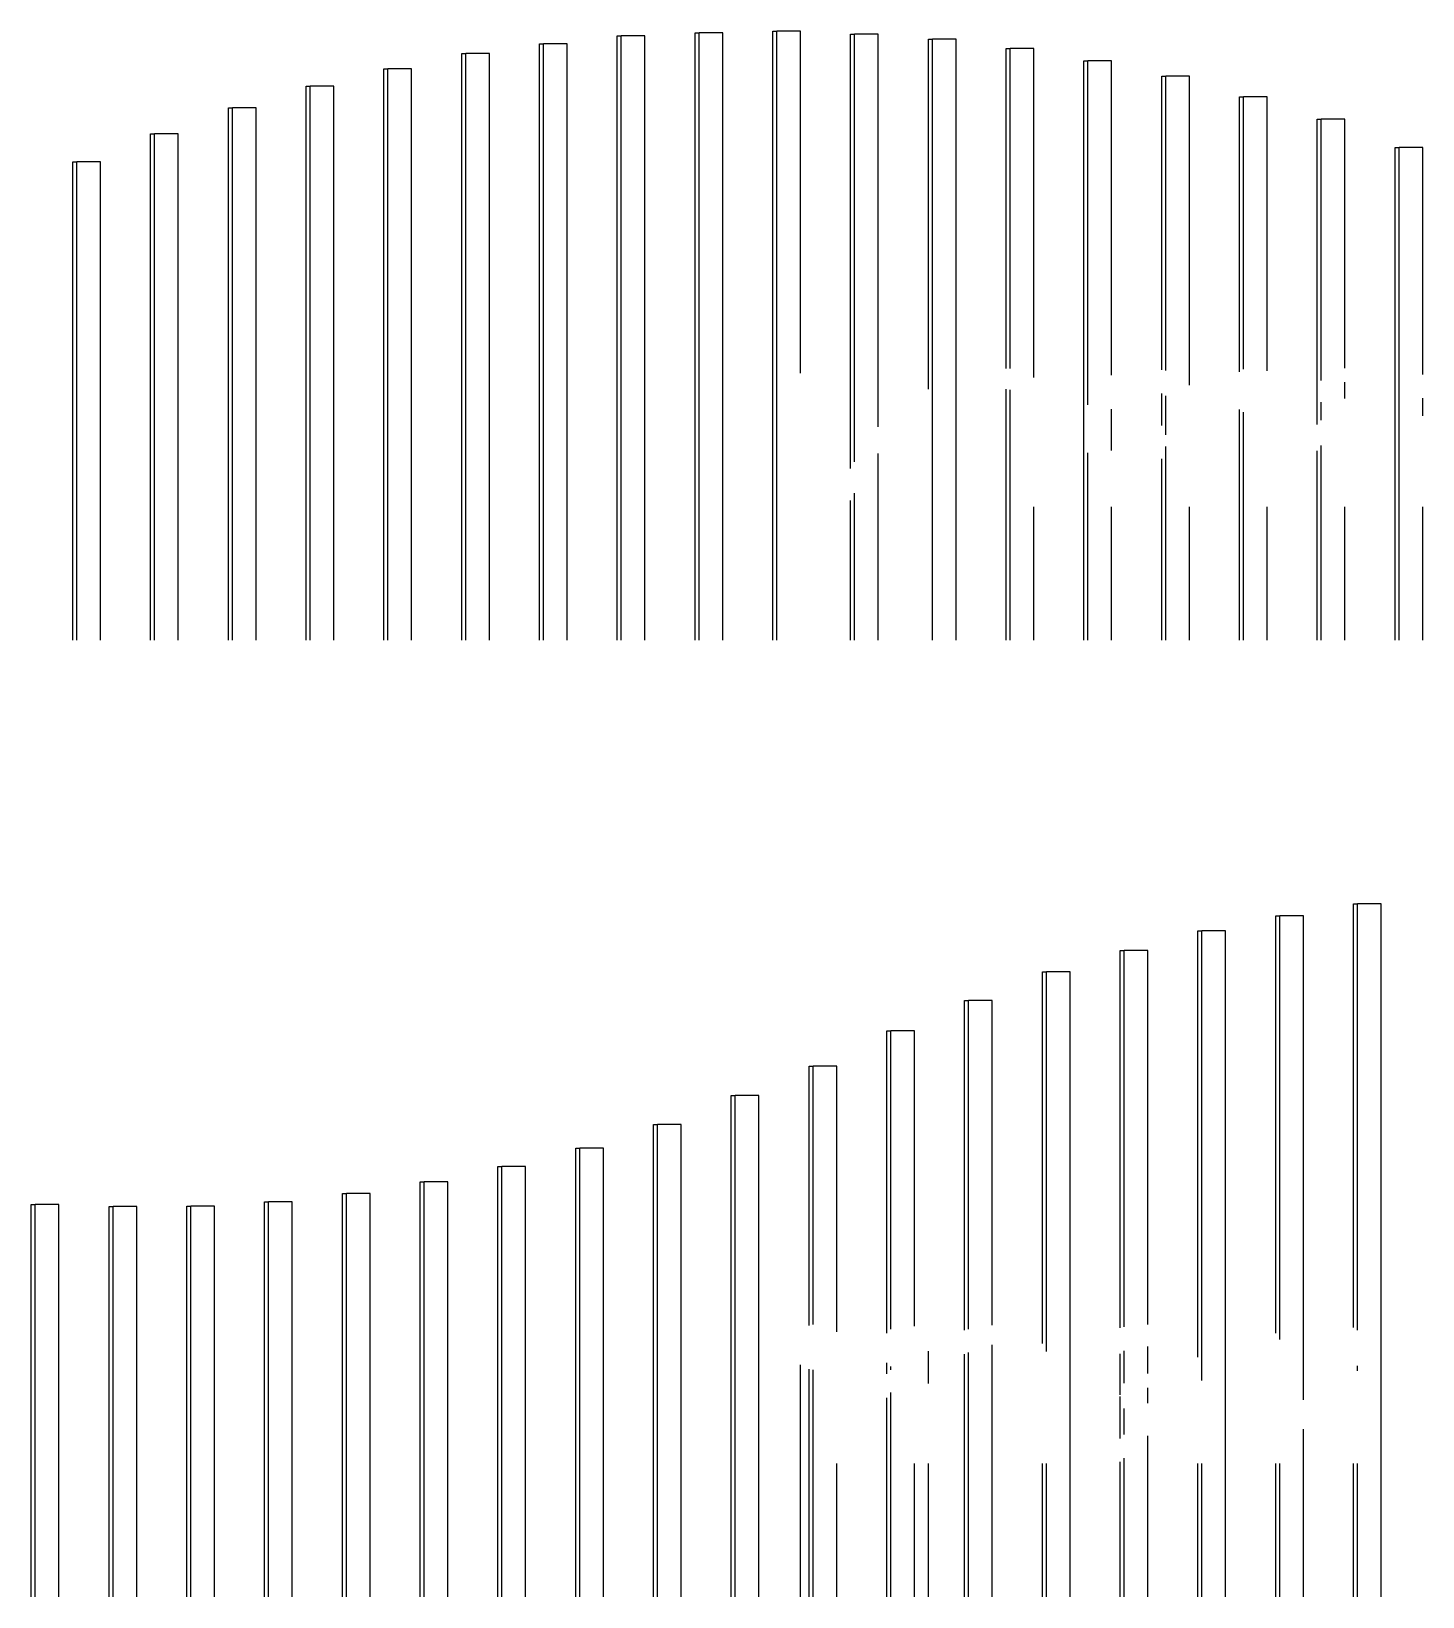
# Model space of a CAD drawing. Header units: millimetres. Extents: x -244126 to 368105, y -173968 to 259060.
# Drawn here: x -195196 to -187945, y 44002 to 52162 of the extents above; entities that cross this region are included whole.
import ezdxf

# ---------------------------------------------------------------- set-up
doc = ezdxf.new("R2010")
doc.units = ezdxf.units.MM
doc.header["$MEASUREMENT"] = 0
doc.layers.add('CPP-HATCH', color=13, linetype='Continuous')

# ---------------------------------------------------------------- blocks, each defined once
blk = doc.blocks.new('A$Cee009f8e')
at = {"layer": 'CPP-HATCH'}
for p, q in [((6.8909, 3.6115), (6.9115, 3.6115)), ((6.8909, 1.4039), (6.8909, 3.6115)), ((6.9115, 1.3896), (6.9115, 3.6115)), ((7.0348, 3.6115), (6.9115, 3.6115)), ((7.0348, 0), (7.0348, 3.6115)), ((6.4856, 3.5502), (6.5062, 3.5502)), ((6.4856, 1.3739), (6.4856, 3.5502)), ((6.5062, 1.3407), (6.5062, 3.5502)), ((6.6294, 3.5502), (6.5062, 3.5502)), ((6.6294, 1.0257), (6.6294, 3.5502)), ((6.0802, 3.4709), (6.1009, 3.4709)), ((6.0802, 1.2485), (6.0802, 3.4709)), ((6.1009, 1.1271), (6.1009, 3.4709)), ((6.2241, 3.4709), (6.1009, 3.4709)), ((6.2241, 0), (6.2241, 3.4709)), ((5.6749, 3.3682), (5.6955, 3.3682)), ((5.6749, 1.402), (5.6749, 3.3682)), ((5.6955, 1.4074), (5.6955, 3.3682)), ((5.8187, 3.3682), (5.6955, 3.3682)), ((5.8187, 1.4187), (5.8187, 3.3682)), ((5.2695, 3.2566), (5.2902, 3.2566)), ((5.2695, 1.3207), (5.2695, 3.2566)), ((5.2902, 1.2788), (5.2902, 3.2566)), ((5.4134, 3.2566), (5.2902, 3.2566)), ((5.4134, 0), (5.4134, 3.2566)), ((4.8642, 3.1086), (4.8848, 3.1086)), ((4.8642, 1.3886), (4.8642, 3.1086)), ((4.8848, 1.3946), (4.8848, 3.1086)), ((5.008, 3.1086), (4.8848, 3.1086)), ((5.008, 1.4156), (5.008, 3.1086)), ((4.4588, 2.949), (4.4795, 2.949)), ((4.4588, 1.3746), (4.4588, 2.949)), ((4.4795, 1.3939), (4.4795, 2.949)), ((4.6027, 2.949), (4.4795, 2.949)), ((4.6027, 1.4105), (4.6027, 2.949)), ((4.0535, 2.7656), (4.0741, 2.7656)), ((4.0535, 1.4146), (4.0535, 2.7656)), ((4.0741, 1.4186), (4.0741, 2.7656)), ((4.1973, 2.7656), (4.0741, 2.7656)), ((4.1973, 1.3805), (4.1973, 2.7656)), ((3.6481, 2.6129), (3.6688, 2.6129)), ((3.6481, 0), (3.6481, 2.6129)), ((3.6688, 0), (3.6688, 2.6129)), ((3.792, 2.6129), (3.6688, 2.6129)), ((3.792, 0), (3.792, 2.6129)), ((3.2428, 2.4624), (3.2634, 2.4624)), ((3.2428, 0), (3.2428, 2.4624)), ((3.2634, 0), (3.2634, 2.4624)), ((3.3866, 2.4624), (3.2634, 2.4624)), ((3.3866, 0), (3.3866, 2.4624)), ((2.8374, 2.338), (2.8581, 2.338)), ((2.8374, 0), (2.8374, 2.338)), ((2.8581, 0), (2.8581, 2.338)), ((2.9813, 2.338), (2.8581, 2.338)), ((2.9813, 0), (2.9813, 2.338)), ((2.4321, 2.2431), (2.4527, 2.2431)), ((2.4321, 0), (2.4321, 2.2431)), ((2.4527, 0), (2.4527, 2.2431)), ((2.5759, 2.2431), (2.4527, 2.2431)), ((2.5759, 0), (2.5759, 2.2431)), ((2.0267, 2.1632), (2.0474, 2.1632)), ((2.0267, 0), (2.0267, 2.1632)), ((2.0474, 0), (2.0474, 2.1632)), ((2.1706, 2.1632), (2.0474, 2.1632)), ((2.1706, 0), (2.1706, 2.1632)), ((0, 2.0443), (0.0206, 2.0443)), ((0, 0), (0, 2.0443)), ((0.0206, 0), (0.0206, 2.0443)), ((0.1438, 2.0443), (0.0206, 2.0443)), ((0.1438, 0), (0.1438, 2.0443)), ((1.216, 2.0585), (1.2367, 2.0585)), ((1.216, 0), (1.216, 2.0585)), ((1.2367, 0), (1.2367, 2.0585)), ((1.3599, 2.0585), (1.2367, 2.0585)), ((1.3599, 0), (1.3599, 2.0585)), ((1.6214, 2.1023), (1.642, 2.1023)), ((1.6214, 0), (1.6214, 2.1023)), ((1.642, 0), (1.642, 2.1023)), ((1.7652, 2.1023), (1.642, 2.1023)), ((1.7652, 0), (1.7652, 2.1023)), ((0.4053, 2.0341), (0.426, 2.0341)), ((0.4053, 0), (0.4053, 2.0341)), ((0.426, 0), (0.426, 2.0341)), ((0.5492, 2.0341), (0.426, 2.0341)), ((0.5492, 0), (0.5492, 2.0341)), ((0.8107, 2.0354), (0.8313, 2.0354)), ((0.8107, 0), (0.8107, 2.0354)), ((0.8313, 0), (0.8313, 2.0354)), ((0.9545, 2.0354), (0.8313, 2.0354)), ((0.9545, 0), (0.9545, 2.0354)), ((5.008, 0), (5.008, 1.3123)), ((4.6753, 1.1115), (4.6753, 1.2796)), ((4.8642, 0), (4.8642, 1.2641)), ((4.8848, 0), (4.8848, 1.2734)), ((5.6749, 1.0527), (5.6749, 1.2668)), ((5.6955, 1.1134), (5.6955, 1.282)), ((5.8187, 1.1641), (5.8187, 1.3035)), ((4.0085, 0), (4.0085, 1.2083)), ((4.0535, 0), (4.0535, 1.1862)), ((4.0741, 0), (4.0741, 1.1822)), ((4.4588, 1.1614), (4.4588, 1.2188)), ((4.4795, 1.1827), (4.4795, 1.1992)), ((6.9115, 1.177), (6.9115, 1.2038)), ((4.4795, 0), (4.4795, 1.0639)), ((5.8187, 1.008), (5.8187, 1.0894)), ((4.4588, 0), (4.4588, 1.0358)), ((5.6749, 0.8251), (5.6749, 1.0438)), ((5.6955, 0.8451), (5.6955, 0.9808)), ((5.8187, 0), (5.8187, 0.8384)), ((6.6294, 0), (6.6294, 0.8732)), ((4.1973, 0), (4.1973, 0.6943)), ((4.6027, 0), (4.6027, 0.6943)), ((4.6753, 0), (4.6753, 0.6943)), ((5.2695, 0), (5.2695, 0.6943)), ((5.2902, 0), (5.2902, 0.6943)), ((5.6749, 0), (5.6749, 0.7029)), ((5.6955, 0), (5.6955, 0.722)), ((6.0802, 0), (6.0802, 0.6943)), ((6.1009, 0), (6.1009, 0.6943)), ((6.4856, 0), (6.4856, 0.6943)), ((6.5062, 0), (6.5062, 0.6943)), ((6.8909, 0), (6.8909, 0.6943)), ((6.9115, 0), (6.9115, 0.6943))]:
    blk.add_line(p, q, dxfattribs=at)
blk = doc.blocks.new('A$Ceabdd105')
at = {"color": 1}
for p, q in [((2.8374, 3.1078), (2.8581, 3.1078)), ((2.8374, 0), (2.8374, 3.1078)), ((2.8581, 0), (2.8581, 3.1078)), ((2.9813, 3.1078), (2.8581, 3.1078)), ((2.9813, 0), (2.9813, 3.1078)), ((3.2428, 3.1501), (3.2634, 3.1501)), ((3.2428, 0), (3.2428, 3.1501)), ((3.2634, 0), (3.2634, 3.1501)), ((3.3866, 3.1501), (3.2634, 3.1501)), ((3.3866, 0), (3.3866, 3.1501)), ((3.6481, 3.1658), (3.6688, 3.1658)), ((3.6481, 0), (3.6481, 3.1658)), ((3.6688, 0), (3.6688, 3.1658)), ((3.792, 3.1658), (3.6688, 3.1658)), ((3.792, 0), (3.792, 3.1658)), ((4.0535, 3.1738), (4.0741, 3.1738)), ((4.0535, 0), (4.0535, 3.1738)), ((4.0741, 0), (4.0741, 3.1738)), ((4.1973, 3.1738), (4.0741, 3.1738)), ((4.1973, 1.3923), (4.1973, 3.1738)), ((4.4588, 3.1582), (4.4795, 3.1582)), ((4.4588, 0.8956), (4.4588, 3.1582)), ((4.4795, 0.9288), (4.4795, 3.1582)), ((4.6027, 3.1582), (4.4795, 3.1582)), ((4.6027, 1.1115), (4.6027, 3.1582)), ((4.8642, 3.1322), (4.8848, 3.1322)), ((4.8642, 1.3091), (4.8642, 3.1322)), ((4.8848, 0), (4.8848, 3.1322)), ((5.008, 3.1322), (4.8848, 3.1322)), ((5.008, 0), (5.008, 3.1322)), ((2.4321, 3.0577), (2.4527, 3.0577)), ((2.4321, 0), (2.4321, 3.0577)), ((2.4527, 0), (2.4527, 3.0577)), ((2.5759, 3.0577), (2.4527, 3.0577)), ((2.5759, 0), (2.5759, 3.0577)), ((5.2695, 3.085), (5.2902, 3.085)), ((5.2695, 1.4166), (5.2695, 3.085)), ((5.2902, 1.4153), (5.2902, 3.085)), ((5.4134, 3.085), (5.2902, 3.085)), ((5.4134, 1.3685), (5.4134, 3.085)), ((2.0267, 2.9784), (2.0474, 2.9784)), ((2.0267, 0), (2.0267, 2.9784)), ((2.0474, 0), (2.0474, 2.9784)), ((2.1706, 2.9784), (2.0474, 2.9784)), ((2.1706, 0), (2.1706, 2.9784)), ((5.6749, 3.0193), (5.6955, 3.0193)), ((5.6749, 0), (5.6749, 3.0193)), ((5.6955, 1.2262), (5.6955, 3.0193)), ((5.8187, 3.0193), (5.6955, 3.0193)), ((5.8187, 1.3819), (5.8187, 3.0193)), ((6.0802, 2.94), (6.1009, 2.94)), ((6.0802, 1.4099), (6.0802, 2.94)), ((6.1009, 1.4049), (6.1009, 2.94)), ((6.2241, 2.94), (6.1009, 2.94)), ((6.2241, 1.3287), (6.2241, 2.94)), ((1.6214, 2.8871), (1.642, 2.8871)), ((1.6214, 0), (1.6214, 2.8871)), ((1.642, 0), (1.642, 2.8871)), ((1.7652, 2.8871), (1.642, 2.8871)), ((1.7652, 0), (1.7652, 2.8871)), ((1.216, 2.7747), (1.2367, 2.7747)), ((1.216, 0), (1.216, 2.7747)), ((1.2367, 0), (1.2367, 2.7747)), ((1.3599, 2.7747), (1.2367, 2.7747)), ((1.3599, 0), (1.3599, 2.7747)), ((6.4856, 2.8327), (6.5062, 2.8327)), ((6.4856, 1.3989), (6.4856, 2.8327)), ((6.5062, 1.4118), (6.5062, 2.8327)), ((6.6294, 2.8327), (6.5062, 2.8327)), ((6.6294, 1.4039), (6.6294, 2.8327)), ((6.8909, 2.7154), (6.9115, 2.7154)), ((6.8909, 1.1237), (6.8909, 2.7154)), ((6.9115, 1.3528), (6.9115, 2.7154)), ((7.0348, 2.7154), (6.9115, 2.7154)), ((7.0348, 1.4179), (7.0348, 2.7154)), ((0.8107, 2.6396), (0.8313, 2.6396)), ((0.8107, 0), (0.8107, 2.6396)), ((0.8313, 0), (0.8313, 2.6396)), ((0.9545, 2.6396), (0.8313, 2.6396)), ((0.9545, 0), (0.9545, 2.6396)), ((7.2963, 2.5685), (7.3169, 2.5685)), ((7.2963, 0), (7.2963, 2.5685)), ((7.3169, 0), (7.3169, 2.5685)), ((7.4401, 2.5685), (7.3169, 2.5685)), ((7.4401, 1.3843), (7.4401, 2.5685)), ((0.4053, 2.4927), (0.426, 2.4927)), ((0.4053, 0), (0.4053, 2.4927)), ((0.426, 0), (0.426, 2.4927)), ((0.5492, 2.4927), (0.426, 2.4927)), ((0.5492, 0), (0.5492, 2.4927)), ((5.2695, 0), (5.2695, 1.3082)), ((7.0348, 1.259), (7.0348, 1.3442)), ((5.2902, 0), (5.2902, 1.3045)), ((6.0802, 1.1185), (6.0802, 1.2858)), ((6.1009, 1.0707), (6.1009, 1.2729)), ((6.9115, 1.1462), (6.9115, 1.2411)), ((7.4401, 1.1699), (7.4401, 1.2607)), ((5.8187, 0.9877), (5.8187, 1.2044)), ((6.4856, 0), (6.4856, 1.2018)), ((6.5062, 0), (6.5062, 1.189)), ((6.1009, 0), (6.1009, 1.0096)), ((6.8909, 0), (6.8909, 0.9869)), ((6.9115, 0), (6.9115, 1.0154)), ((4.6027, 0), (4.6027, 0.9737)), ((5.6955, 0), (5.6955, 0.976)), ((6.0802, 0), (6.0802, 0.9446)), ((4.4795, 0), (4.4795, 0.7667)), ((4.4588, 0), (4.4588, 0.7287)), ((5.4134, 0), (5.4134, 0.6943)), ((5.8187, 0), (5.8187, 0.6943)), ((6.2241, 0), (6.2241, 0.6943)), ((6.6294, 0), (6.6294, 0.6943)), ((7.0348, 0), (7.0348, 0.6943)), ((7.4401, 0), (7.4401, 0.6955))]:
    blk.add_line(p, q, dxfattribs=at)

msp = doc.modelspace()

# ---------------------------------------------------------------- block references
at = {"layer": 'CPP-HATCH', "color": 2, "xscale": 1000, "yscale": 1000, "zscale": 1000}
for name, p in [('A$Ceabdd105', (-195384.7516, 48988.14849)), ('A$Cee009f8e', (-195195.88425, 44001.53454))]:
    msp.add_blockref(name, p, dxfattribs=at)

doc.saveas('drawing.dxf')
